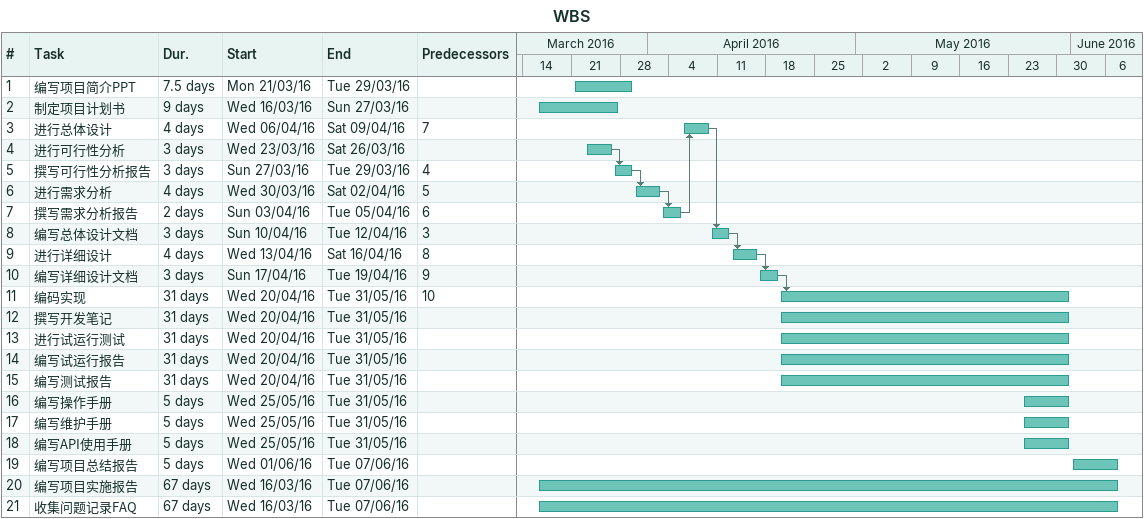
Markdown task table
WBS

| ID | Task | Duration | Start | Finish | Predecessors |
|---|---|---|---|---|---|
| 1 | 编写项目简介PPT | 7.5d | 2016-03-21 | 2016-03-29 |  |
| 2 | 制定项目计划书 | 9d | 2016-03-16 | 2016-03-27 |  |
| 3 | 进行总体设计 | 4d | 2016-04-06 | 2016-04-09 | 7 |
| 4 | 进行可行性分析 | 3d | 2016-03-23 | 2016-03-26 |  |
| 5 | 撰写可行性分析报告 | 3d | 2016-03-27 | 2016-03-29 | 4 |
| 6 | 进行需求分析 | 4d | 2016-03-30 | 2016-04-02 | 5 |
| 7 | 撰写需求分析报告 | 2d | 2016-04-03 | 2016-04-05 | 6 |
| 8 | 编写总体设计文档 | 3d | 2016-04-10 | 2016-04-12 | 3 |
| 9 | 进行详细设计 | 4d | 2016-04-13 | 2016-04-16 | 8 |
| 10 | 编写详细设计文档 | 3d | 2016-04-17 | 2016-04-19 | 9 |
| 11 | 编码实现 | 31d | 2016-04-20 | 2016-05-31 | 10 |
| 12 | 撰写开发笔记 | 31d | 2016-04-20 | 2016-05-31 |  |
| 13 | 进行试运行测试 | 31d | 2016-04-20 | 2016-05-31 |  |
| 14 | 编写试运行报告 | 31d | 2016-04-20 | 2016-05-31 |  |
| 15 | 编写测试报告 | 31d | 2016-04-20 | 2016-05-31 |  |
| 16 | 编写操作手册 | 5d | 2016-05-25 | 2016-05-31 |  |
| 17 | 编写维护手册 | 5d | 2016-05-25 | 2016-05-31 |  |
| 18 | 编写API使用手册 | 5d | 2016-05-25 | 2016-05-31 |  |
| 19 | 编写项目总结报告 | 5d | 2016-06-01 | 2016-06-07 |  |
| 20 | 编写项目实施报告 | 67d | 2016-03-16 | 2016-06-07 |  |
| 21 | 收集问题记录FAQ | 67d | 2016-03-16 | 2016-06-07 |  |
